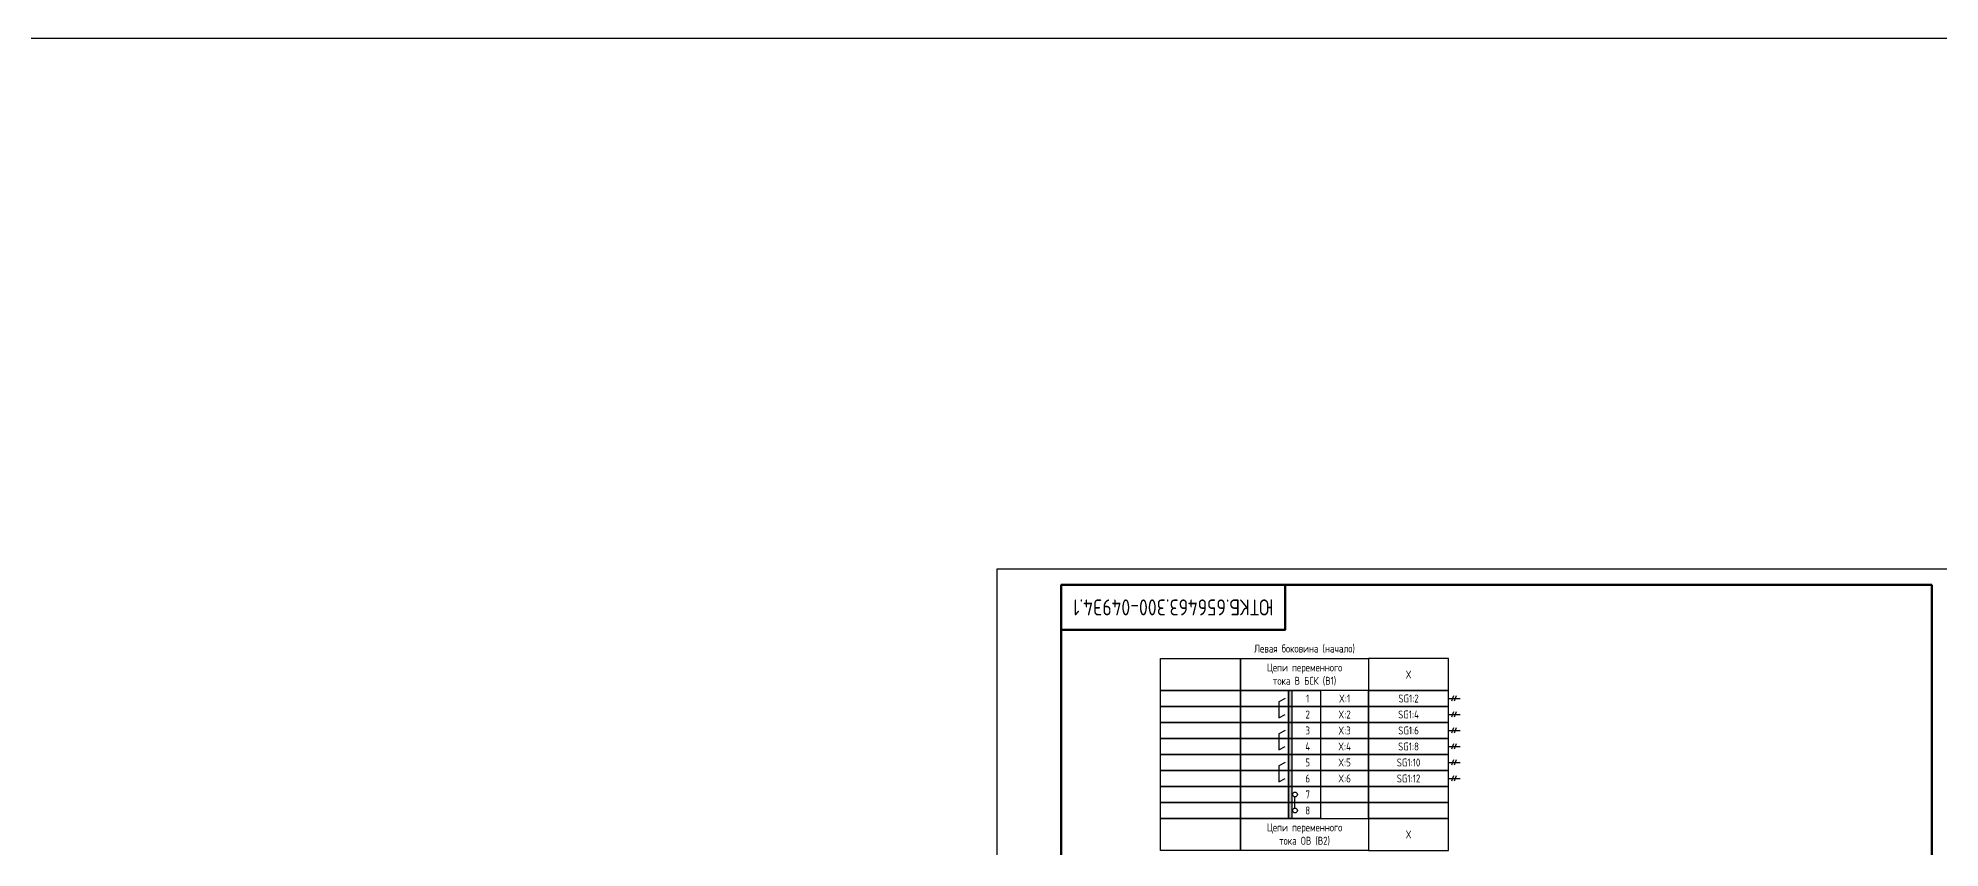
# Model space of a CAD drawing. Header units: millimetres. Extents: x -1117 to 4405, y -90 to 586.
# Drawn here: x 960 to 1554, y 333 to 586 of the extents above; entities that cross this region are included whole.
import ezdxf

# ---------------------------------------------------------------- set-up
doc = ezdxf.new("R2010")
doc.units = ezdxf.units.MM
doc.styles.add('Gost_type_A', font='GOST_A.TTF')

# ---------------------------------------------------------------- blocks, each defined once
blk = doc.blocks.new('Штамп угловой верхний')
at = {"lineweight": 50}
blk.add_lwpolyline([(0, 0), (70, 0), (70, -14), (0, -14)], close=True, dxfattribs=at)

msp = doc.modelspace()

# ---------------------------------------------------------------- hatches: boundary and pattern name
h = msp.add_hatch(color=256)
h.dxf.hatch_style = 1
h.paths.add_polyline_path([(1352, 382), (1351, 382), (1351, 342), (1352, 342)])

# ---------------------------------------------------------------- linework, layer by layer
for p, q in [((1402.54, 380.31), (1401.96, 378.69)), ((1403.33, 380.31), (1402.75, 378.69)), ((1401, 379.5), (1404.62, 379.5)), ((1401, 374.5), (1404.62, 374.5)), ((1402.54, 375.31), (1401.96, 373.69)), ((1403.33, 375.31), (1402.75, 373.69)), ((1401, 369.5), (1404.62, 369.5)), ((1402.54, 370.31), (1401.96, 368.69)), ((1403.33, 370.31), (1402.75, 368.69)), ((1401, 364.5), (1404.62, 364.5)), ((1402.54, 365.31), (1401.96, 363.69)), ((1403.33, 365.31), (1402.75, 363.69)), ((1401, 359.5), (1404.62, 359.5)), ((1402.54, 360.31), (1401.96, 358.69)), ((1403.33, 360.31), (1402.75, 358.69)), ((1401, 354.5), (1404.62, 354.5)), ((1402.54, 355.31), (1401.96, 353.69)), ((1403.33, 355.31), (1402.75, 353.69)), ((1353, 345.25), (1353, 348.75))]:
    msp.add_line(p, q)
at = {"color": 6}
msp.add_lwpolyline([(-1117.42, 586), (4404.54, 586), (4404.54, -90), (-1117.42, -90)], close=True, dxfattribs=at)
for points in [[(1557, 420), (1557, 0), (1260, 0), (1260, 420)], [(1311, 392), (1336, 392), (1336, 382), (1311, 382)], [(1336, 392), (1376, 392), (1376, 382), (1336, 382)], [(1401, 392), (1376, 392), (1376, 382), (1401, 382)], [(1311, 382), (1336, 382), (1336, 377), (1311, 377)], [(1336, 382), (1351, 382), (1351, 377), (1336, 377)], [(1351, 382), (1361, 382), (1361, 377), (1351, 377)], [(1376, 382), (1361, 382), (1361, 377), (1376, 377)], [(1401, 382), (1376, 382), (1376, 377), (1401, 377)], [(1311, 377), (1336, 377), (1336, 372), (1311, 372)], [(1336, 377), (1351, 377), (1351, 372), (1336, 372)], [(1351, 377), (1361, 377), (1361, 372), (1351, 372)], [(1376, 377), (1361, 377), (1361, 372), (1376, 372)], [(1401, 377), (1376, 377), (1376, 372), (1401, 372)], [(1311, 372), (1336, 372), (1336, 367), (1311, 367)], [(1336, 372), (1351, 372), (1351, 367), (1336, 367)], [(1351, 372), (1361, 372), (1361, 367), (1351, 367)], [(1376, 372), (1361, 372), (1361, 367), (1376, 367)], [(1401, 372), (1376, 372), (1376, 367), (1401, 367)], [(1311, 367), (1336, 367), (1336, 362), (1311, 362)], [(1336, 367), (1351, 367), (1351, 362), (1336, 362)], [(1351, 367), (1361, 367), (1361, 362), (1351, 362)], [(1376, 367), (1361, 367), (1361, 362), (1376, 362)], [(1401, 367), (1376, 367), (1376, 362), (1401, 362)], [(1311, 362), (1336, 362), (1336, 357), (1311, 357)], [(1311, 357), (1336, 357), (1336, 352), (1311, 352)], [(1336, 362), (1351, 362), (1351, 357), (1336, 357)], [(1336, 357), (1351, 357), (1351, 352), (1336, 352)], [(1351, 362), (1361, 362), (1361, 357), (1351, 357)], [(1351, 357), (1361, 357), (1361, 352), (1351, 352)], [(1376, 362), (1361, 362), (1361, 357), (1376, 357)], [(1376, 357), (1361, 357), (1361, 352), (1376, 352)], [(1401, 362), (1376, 362), (1376, 357), (1401, 357)], [(1401, 357), (1376, 357), (1376, 352), (1401, 352)], [(1311, 352), (1336, 352), (1336, 347), (1311, 347)], [(1336, 352), (1351, 352), (1351, 347), (1336, 347)], [(1351, 352), (1361, 352), (1361, 347), (1351, 347)], [(1376, 352), (1361, 352), (1361, 347), (1376, 347)], [(1401, 352), (1376, 352), (1376, 347), (1401, 347)], [(1311, 347), (1336, 347), (1336, 342), (1311, 342)], [(1336, 347), (1351, 347), (1351, 342), (1336, 342)], [(1351, 347), (1361, 347), (1361, 342), (1351, 342)], [(1376, 347), (1361, 347), (1361, 342), (1376, 342)], [(1401, 347), (1376, 347), (1376, 342), (1401, 342)], [(1311, 342), (1336, 342), (1336, 332), (1311, 332)], [(1336, 342), (1376, 342), (1376, 332), (1336, 332)], [(1401, 342), (1376, 342), (1376, 332), (1401, 332)]]:
    msp.add_lwpolyline(points, close=True)
at = {"lineweight": 50}
msp.add_lwpolyline([(1552, 415), (1552, 5), (1280, 5), (1280, 415)], close=True, dxfattribs=at)
for points in [[(1351, 342), (1351, 382), (1352, 382), (1352, 342)], [(1350, 379.5), (1348, 378.5), (1348, 373.5), (1350, 374.5)], [(1350, 369.5), (1348, 368.5), (1348, 363.5), (1350, 364.5)], [(1350, 359.5), (1348, 358.5), (1348, 353.5), (1350, 354.5)]]:
    msp.add_lwpolyline(points)
for centre in [(1353, 349.5), (1353, 344.5)]:
    msp.add_circle(centre, 0.75)

# ---------------------------------------------------------------- block references
msp.add_blockref('Штамп угловой верхний', (1280, 415))

# ---------------------------------------------------------------- texts
at = {"insert": (1315, 408), "char_height": 5, "width": 70, "attachment_point": 5, "rotation": 180, "style": 'Gost_type_A'}
msp.add_mtext('ЮТКБ.656463.300-049Э4.1', dxfattribs=at)
at = {"char_height": 2.5, "attachment_point": 5, "style": 'Gost_type_A'}
for s, insert, width in [('Левая боковина (начало)', (1356, 395), 90), ('Цепи переменного \\Pтока В БСК (В1)', (1356, 387), 40), ('X', (1388.5, 387), 25), ('SG1:2', (1388.5, 379.5), 25), ('SG1:4', (1388.5, 374.5), 25), ('SG1:6', (1388.5, 369.5), 25), ('SG1:8', (1388.5, 364.5), 25), ('SG1:10', (1388.5, 359.5), 25), ('SG1:12', (1388.5, 354.5), 25), ('Цепи переменного \\Pтока ОВ (В2)', (1356, 337), 40), ('X', (1388.5, 337), 25)]:
    msp.add_mtext(s, dxfattribs=dict(at, insert=insert, width=width))
at = {"ltscale": 10, "char_height": 2.5, "attachment_point": 5, "style": 'Gost_type_A'}
for s, insert, width in [('1', (1357, 379.5), 8), ('X:1', (1368.5, 379.5), 15), ('2', (1357, 374.5), 8), ('X:2', (1368.5, 374.5), 15), ('3', (1357, 369.5), 8), ('X:3', (1368.5, 369.5), 15), ('4', (1357, 364.5), 8), ('X:4', (1368.5, 364.5), 15), ('5', (1357, 359.5), 8), ('X:5', (1368.5, 359.5), 15), ('7', (1357, 349.5), 8), ('6', (1357, 354.5), 8), ('X:6', (1368.5, 354.5), 15), ('8', (1357, 344.5), 8)]:
    msp.add_mtext(s, dxfattribs=dict(at, insert=insert, width=width))

doc.saveas('drawing.dxf')
